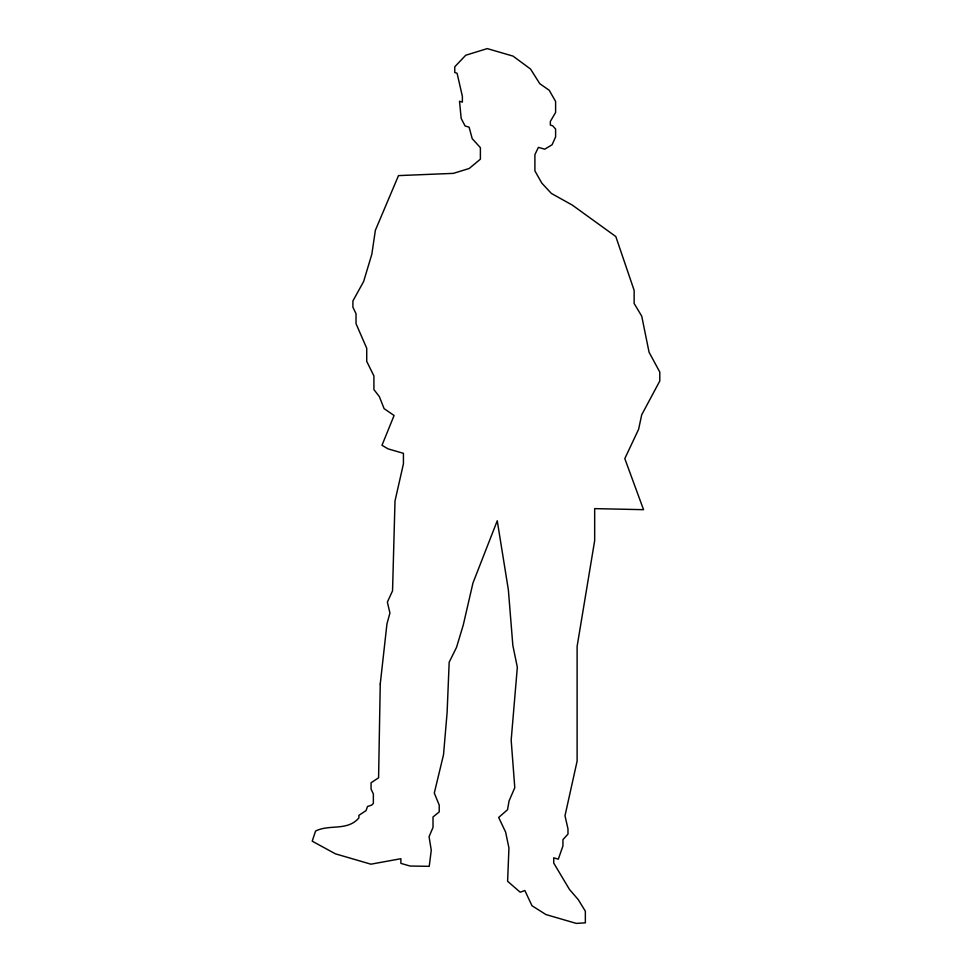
<?xml version="1.0" encoding="UTF-8"?>
<svg xmlns="http://www.w3.org/2000/svg" width="972" height="972" viewBox="0 0 972 972"><rect width="100%" height="100%" fill="white"/><g stroke="black" fill="none" stroke-linecap="round" stroke-linejoin="round"><path stroke-width="1.46" d="M380.246 683.996L378.582 777.794L371.061 782.776L371.061 789.07L373.357 793.954L373.357 803.382L371.729 805.071L367.501 806.517L366.043 810.624L358.899 815.338L358.899 817.95C347.211 831.412 329.654 823.952 315.584 831.048L312.206 841.169L335.376 853.817L370.891 864.181L400.889 858.713L400.889 863.367L410.05 866.04L429.235 866.331L431.264 850.257L429.065 836.673L433.014 827.427L433.014 816.954L439.223 811.924L439.223 805.108L434.29 793.067L443.524 754.709L447.12 712.415L449.173 662.236L456.536 647.328L463.292 624.923L472.951 583.03L497.251 520.785L508.356 589.761L512.839 645.396L517.335 667.254L511.175 740.154L514.783 787.709L509.085 800.879L507.53 809.737L498.672 817.452L505.622 832.117L508.939 847.961L507.603 881.264L520.19 892.211L524.844 890.51L531.976 905.722L545.924 914.555L576.275 923.4L585.351 922.829L585.351 911.214L578.255 899.622L569.519 889.514L553.724 863.063L553.724 857.826L558.305 859.163L562.946 845.919L562.946 839.638L567.976 834.098L567.976 828.861L564.999 815.739L577.113 761.125L577.113 646.404L594.67 540.578L594.67 508.623L643.549 509.68L624.802 458.614L638.592 429.332L641.714 414.789L659.794 380.975L659.794 372.069L649.065 352.228L641.739 316.179L634.145 303.483L634.145 290.385L615.798 236.524L572.277 205.08L551.379 193.44L541.829 183.137L534.904 170.878L534.904 154.633L538.403 147.355L544.709 149.19L552.084 144.767L555.607 136.931L555.607 129.069L552.643 125.74L550.346 125.072L550.346 121.403L555.607 112.46L555.607 101.465L549.229 90.275L539.8 83.714L530.53 69.036L513.046 56.121L487.276 48.6L465.734 55.246L454.775 66.776L454.775 72.548L457.071 73.216L462.38 96.337L462.38 102.109L459.513 101.27L461.178 118.45L465.102 125.983L469.099 127.15L472.222 138.692L480.387 147.659L480.387 159.177L469.184 168.484L453.389 173.368L398.496 175.604L375.374 230.279L371.839 254.178L363.637 281.503L352.909 300.943L352.909 307.237L356.031 313.737L356.031 323.688L366.723 348.255L366.723 361.353L373.916 375.97L373.916 389.59L379.335 396.576L384.098 408.629L394.085 415.494L381.984 445.273L387.974 448.833L403.429 453.341L403.429 463.826L395.009 500.957L392.542 590.83L387.378 602.093L389.918 613.053L386.953 623.927L380.246 683.996"/></g></svg>
